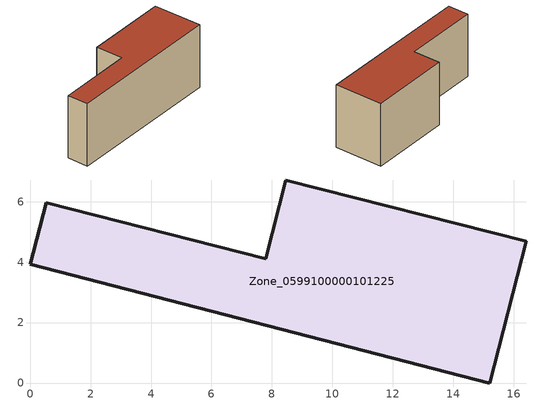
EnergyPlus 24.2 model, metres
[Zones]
Zone_0599100000101225
 floor ground (C_G): 15.21,0 0,3.93 0.53,5.97 7.79,4.11 8.46,6.72 16.42,4.69 z0
 wall outside (C_F): 7.79,4.11 0.53,5.97 0,3.93 15.21,0 16.42,4.69 8.46,6.72 7.79,4.11 z0:6.36
 roof outside (C_R): 16.42,4.69 8.46,6.72 7.79,4.11 0.53,5.97 0,3.93 15.21,0 z6.36
[BUILDING]
Pand.0599100000101225: North Axis=0; Terrain=City; Loads Convergence Tolerance Value=0.04; Temperature Convergence Tolerance Value=0.4; Solar Distribution=FullExterior; Maximum Number of Warmup Days=25; Minimum Number of Warmup Days=1
[Site:Location]
Rotterdam.The.Hague.AP_ZH_NLD Design_Conditions: Latitude=51.96; Longitude=4.45; Time Zone=1; Elevation=-4.5
[SITE:GROUNDTEMPERATURE:BUILDINGSURFACE]
18, 18, 18, 18, 18, 18, 18, 18, 18, 18, 18, 18
[MATERIAL] Thermal Absorptance=0.9; Solar Absorptance=0.7; Visible Absorptance=0.7
Name | Roughness | Thickness | Conductivity | Density | Specific Heat
G.TI.1946 | MediumSmooth | 0.15 | 1 | 540 | 1210
F.TI.1946 | Rough | 0.3 | 0.857143 | 1920 | 840
R.TI.1946 | MediumRough | 0.2 | 0.1 | 1500 | 1000
[CONSTRUCTION]
C_G: G.TI.1946
C_F: F.TI.1946
C_R: R.TI.1946
[ZONE]
Zone_0599100000101225: Type=1; Multiplier=1; Ceiling Height=Autocalculate; Volume=Autocalculate; Floor Area=autocalculate; Part of Total Floor Area=Yes
[ZONEINFILTRATION:DESIGNFLOWRATE]
Infil_Zone_0599100000101225: Zone or ZoneList or Space or SpaceList=Zone_0599100000101225; Schedule=AlwaysOn; Design Flow Rate Calculation Method=Flow/Area; Flow Rate per Floor Area=0.003; Constant Term Coefficient=1; Temperature Term Coefficient=0; Velocity Term Coefficient=0; Velocity Squared Term Coefficient=0
[HVACTEMPLATE:ZONE:IDEALLOADSAIRSYSTEM]
Zone_0599100000101225: Maximum Heating Supply Air Temperature=50; Minimum Cooling Supply Air Temperature=13; Maximum Heating Supply Air Humidity Ratio=0.0156; Minimum Cooling Supply Air Humidity Ratio=0.0077; Heating Limit=NoLimit; Cooling Limit=NoLimit; Dehumidification Control Type=ConstantSensibleHeatRatio; Cooling Sensible Heat Ratio=0.7; Dehumidification Setpoint=60; Humidification Control Type=None; Humidification Setpoint=30; Outdoor Air Method=None; Outdoor Air Flow Rate per Person=0.00944; Outdoor Air Flow Rate per Zone Floor Area=0; Outdoor Air Flow Rate per Zone=0; Demand Controlled Ventilation Type=None; Outdoor Air Economizer Type=NoEconomizer; Heat Recovery Type=None; Sensible Heat Recovery Effectiveness=0.7; Latent Heat Recovery Effectiveness=0.65
[ZONECONTROL:THERMOSTAT]
ThermostatControl_Zone_0599100000101225: Zone or ZoneList=Zone_0599100000101225; Control Type Schedule=DualSetpointControlType; Control 1=Thermostat_Zone_0599100000101225; Temperature Difference Between Cutout And Setpoint=0
[THERMOSTATSETPOINT:DUALSETPOINT]
Thermostat_Zone_0599100000101225: Heating Setpoint Temperature Schedule=HeatingSetpoint_Zone_0599100000101225; Cooling Setpoint Temperature Schedule=CoolingSetpoint_Zone_0599100000101225
[SCHEDULE:COMPACT]
HeatingSetpoint_Zone_0599100000101225: Through: 12/31, For: AllDays, Until: 24:00, 21
CoolingSetpoint_Zone_0599100000101225: Through: 12/31, For: AllDays, Until: 24:00, 24
DualSetpointControlType: Through: 12/31, For: AllDays, Until: 24:00, 4
AlwaysOn: Through: 12/31, For: AllDays, Until: 24:00, 1
